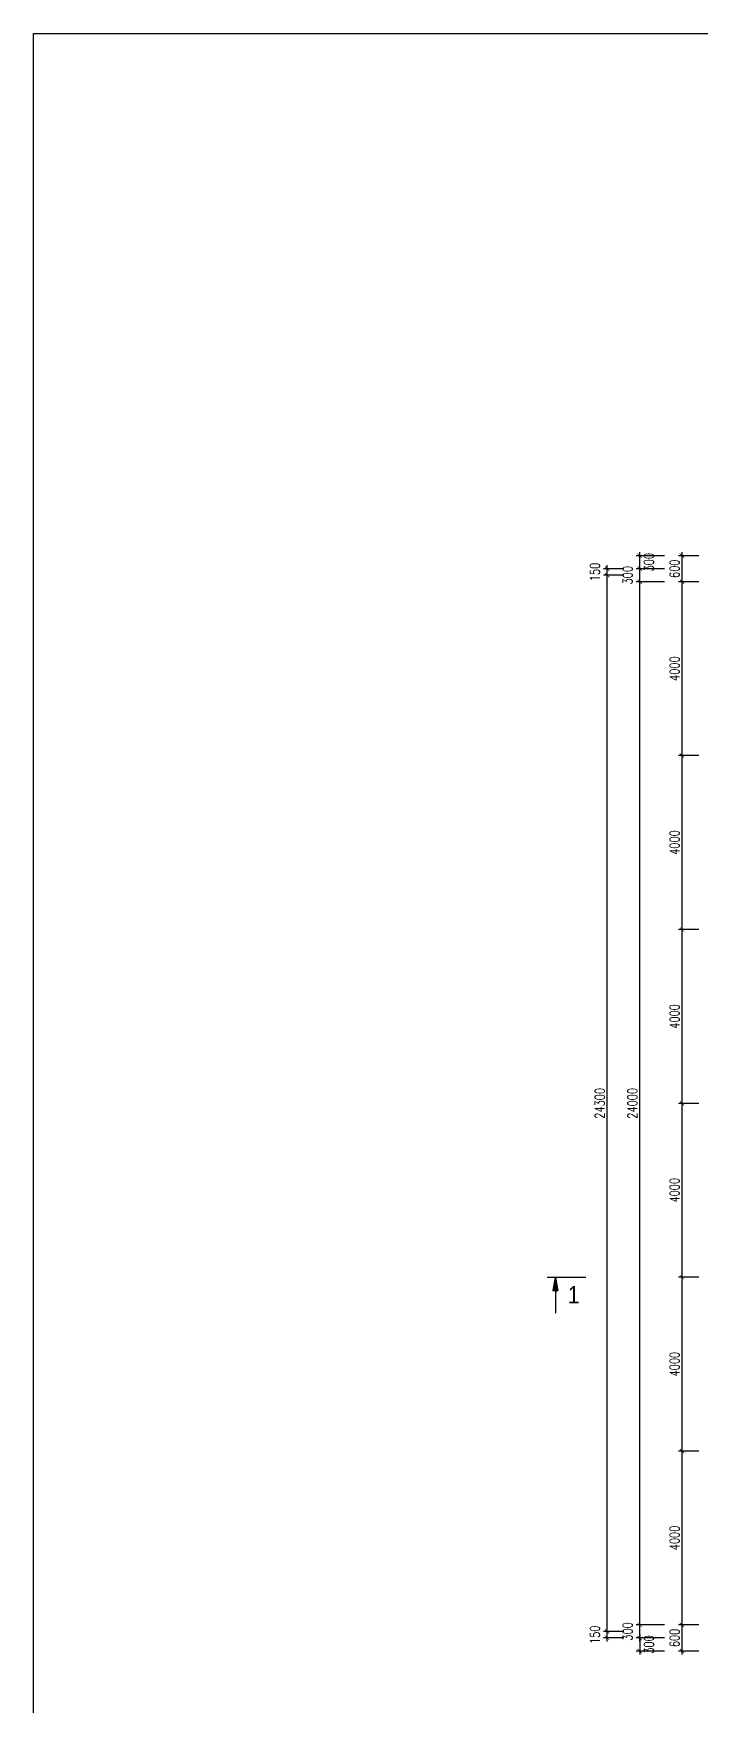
# Model space of a CAD drawing. Header units: millimetres. Extents: x -702765 to 835888, y -645289 to 262.
# Drawn here: x 521381 to 536721, y -438829 to -400359 of the extents above; entities that cross this region are included whole.
import ezdxf
from ezdxf.enums import TextEntityAlignment as Align

# ---------------------------------------------------------------- set-up
doc = ezdxf.new("R2010")
doc.units = ezdxf.units.MM
doc.header["$LTSCALE"] = 0.01
for name, color, linetype in [('CUA', 5, 'Continuous'), ('MAT CAT', 2, 'Continuous'), ('THEP', 4, 'Continuous')]:
    doc.layers.add(name, color=color, linetype=linetype)
doc.styles.add('2-5', font='romans.shx', dxfattribs={"width": 0.75, "bigfont": 'vns.shx'})
doc.styles.add('style3', font='VHAVAN.TTF', dxfattribs={"width": 0.75})
doc.dimstyles.new('1-100 HP', dxfattribs={"dimscale": 100, "dimtxt": 2.2, "dimasz": 1, "dimexe": 0.8, "dimexo": 0, "dimgap": 0.6, "dimtad": 1, "dimdec": 0, "dimdsep": 46, "dimtxsty": '2-5', "dimblk": 'ARCHTICK', "dimcen": 2.5, "dimdle": 0.8, "dimclrd": 1, "dimclre": 1, "dimclrt": 2, "dimadec": 0, "dimazin": 0, "dimtfac": 1, "dimtdec": 0, "dimtmove": 2, "dimatfit": 3, "dimldrblk": 'ARCHTICK', "dimfxl": 0, "dimtolj": 1, "dimtzin": 0, "dimarcsym": 0})
pattern_1 = [(135, (228595.6976, 86299.21973), (0.19798989873, 0.19798989873), [])]

# ---------------------------------------------------------------- blocks, each defined once
blk = doc.blocks.new('_ArchTick')
at = {"color": 0, "linetype": 'ByBlock', "const_width": 0.15}
blk.add_lwpolyline([(-0.5, -0.5), (0.5, 0.5)], dxfattribs=at)
blk = doc.blocks.new('*D460')
at = {"color": 1, "lineweight": -2}
for p, q in [((535890, -436974), (535243, -436974)), ((535323, -437354), (535323, -436894)), ((535890, -437274), (535243, -437274))]:
    blk.add_line(p, q, dxfattribs=at)
at = {"layer": 'Defpoints', "color": 0}
for p in [(535323, -436974), (535890, -436974), (535890, -437274)]:
    blk.add_point(p, dxfattribs=at)
at = {"color": 1, "lineweight": -2, "xscale": 100, "yscale": 100, "zscale": 100}
for p, rotation in [((535323, -436974), 90), ((535323, -437274), 270)]:
    blk.add_blockref('_ArchTick', p, dxfattribs=dict(at, rotation=rotation))
at = {"color": 2, "insert": (535043, -437124), "char_height": 220, "attachment_point": 5, "rotation": 90, "style": '2-5'}
blk.add_mtext('\\A1;300', dxfattribs=at)
blk = doc.blocks.new('*D461')
at = {"color": 1, "lineweight": -2}
for p, q in [((535890, -412974), (535243, -412974)), ((535323, -437054), (535323, -412894)), ((535890, -436974), (535243, -436974))]:
    blk.add_line(p, q, dxfattribs=at)
at = {"layer": 'Defpoints', "color": 0}
for p in [(535323, -412974), (535890, -412974), (535890, -436974)]:
    blk.add_point(p, dxfattribs=at)
at = {"color": 1, "lineweight": -2, "xscale": 100, "yscale": 100, "zscale": 100}
for p, rotation in [((535323, -412974), 90), ((535323, -436974), 270)]:
    blk.add_blockref('_ArchTick', p, dxfattribs=dict(at, rotation=rotation))
at = {"color": 2, "insert": (535153, -424974), "char_height": 220, "attachment_point": 5, "rotation": 90, "style": '2-5'}
blk.add_mtext('\\A1;24000', dxfattribs=at)
blk = doc.blocks.new('*D462')
at = {"color": 1, "lineweight": -2}
for p, q in [((535890, -412674), (535243, -412674)), ((535323, -413054), (535323, -412594)), ((535890, -412974), (535243, -412974))]:
    blk.add_line(p, q, dxfattribs=at)
at = {"layer": 'Defpoints', "color": 0}
for p in [(535323, -412674), (535890, -412674), (535890, -412974)]:
    blk.add_point(p, dxfattribs=at)
at = {"color": 1, "lineweight": -2, "xscale": 100, "yscale": 100, "zscale": 100}
for p, rotation in [((535323, -412674), 90), ((535323, -412974), 270)]:
    blk.add_blockref('_ArchTick', p, dxfattribs=dict(at, rotation=rotation))
at = {"color": 2, "insert": (535043, -412824), "char_height": 220, "attachment_point": 5, "rotation": 90, "style": '2-5'}
blk.add_mtext('\\A1;300', dxfattribs=at)
blk = doc.blocks.new('*D463')
at = {"color": 1, "lineweight": -2}
for p, q in [((534958, -437124), (534493, -437124)), ((534958, -437274), (534493, -437274)), ((534573, -437354), (534573, -437044))]:
    blk.add_line(p, q, dxfattribs=at)
at = {"layer": 'Defpoints', "color": 0}
for p in [(534573, -437124), (534958, -437124), (534958, -437274)]:
    blk.add_point(p, dxfattribs=at)
at = {"color": 1, "lineweight": -2, "xscale": 100, "yscale": 100, "zscale": 100}
for p, rotation in [((534573, -437124), 90), ((534573, -437274), 270)]:
    blk.add_blockref('_ArchTick', p, dxfattribs=dict(at, rotation=rotation))
at = {"color": 2, "insert": (534293, -437199), "char_height": 220, "attachment_point": 5, "rotation": 90, "style": '2-5'}
blk.add_mtext('\\A1;150', dxfattribs=at)
blk = doc.blocks.new('*D464')
at = {"color": 1, "lineweight": -2}
for p, q in [((534573, -437204), (534573, -412744)), ((534958, -412824), (534493, -412824)), ((534958, -437124), (534493, -437124))]:
    blk.add_line(p, q, dxfattribs=at)
at = {"layer": 'Defpoints', "color": 0}
for p in [(534573, -412824), (534958, -412824), (534958, -437124)]:
    blk.add_point(p, dxfattribs=at)
at = {"color": 1, "lineweight": -2, "xscale": 100, "yscale": 100, "zscale": 100}
for p, rotation in [((534573, -412824), 90), ((534573, -437124), 270)]:
    blk.add_blockref('_ArchTick', p, dxfattribs=dict(at, rotation=rotation))
at = {"color": 2, "insert": (534403, -424974), "char_height": 220, "attachment_point": 5, "rotation": 90, "style": '2-5'}
blk.add_mtext('\\A1;24300', dxfattribs=at)
blk = doc.blocks.new('*D465')
at = {"color": 1, "lineweight": -2}
for p, q in [((534958, -412674), (534493, -412674)), ((534573, -412904), (534573, -412594)), ((534958, -412824), (534493, -412824))]:
    blk.add_line(p, q, dxfattribs=at)
at = {"layer": 'Defpoints', "color": 0}
for p in [(534573, -412674), (534958, -412674), (534958, -412824)]:
    blk.add_point(p, dxfattribs=at)
at = {"color": 1, "lineweight": -2, "xscale": 100, "yscale": 100, "zscale": 100}
for p, rotation in [((534573, -412674), 90), ((534573, -412824), 270)]:
    blk.add_blockref('_ArchTick', p, dxfattribs=dict(at, rotation=rotation))
at = {"color": 2, "insert": (534293, -412749), "char_height": 220, "attachment_point": 5, "rotation": 90, "style": '2-5'}
blk.add_mtext('\\A1;150', dxfattribs=at)
blk = doc.blocks.new('*D466')
at = {"color": 1, "lineweight": -2}
for p, q in [((535890, -437274), (535243, -437274)), ((535323, -437194), (535323, -437654)), ((535890, -437574), (535243, -437574))]:
    blk.add_line(p, q, dxfattribs=at)
at = {"layer": 'Defpoints', "color": 0}
for p in [(535890, -437274), (535323, -437574), (535890, -437574)]:
    blk.add_point(p, dxfattribs=at)
at = {"color": 1, "lineweight": -2, "xscale": 100, "yscale": 100, "zscale": 100}
for p, rotation in [((535323, -437274), 90), ((535323, -437574), 270)]:
    blk.add_blockref('_ArchTick', p, dxfattribs=dict(at, rotation=rotation))
at = {"color": 2, "insert": (535535, -437424), "char_height": 220, "attachment_point": 5, "rotation": 90, "style": '2-5'}
blk.add_mtext('\\A1;300', dxfattribs=at)
blk = doc.blocks.new('*D467')
at = {"color": 1, "lineweight": -2}
for p, q in [((535890, -412374), (535243, -412374)), ((535323, -412754), (535323, -412294)), ((535890, -412674), (535243, -412674))]:
    blk.add_line(p, q, dxfattribs=at)
at = {"layer": 'Defpoints', "color": 0}
for p in [(535323, -412374), (535890, -412374), (535890, -412674)]:
    blk.add_point(p, dxfattribs=at)
at = {"color": 1, "lineweight": -2, "xscale": 100, "yscale": 100, "zscale": 100}
for p, rotation in [((535323, -412374), 90), ((535323, -412674), 270)]:
    blk.add_blockref('_ArchTick', p, dxfattribs=dict(at, rotation=rotation))
at = {"color": 2, "insert": (535535, -412524), "char_height": 220, "attachment_point": 5, "rotation": 90, "style": '2-5'}
blk.add_mtext('\\A1;300', dxfattribs=at)
blk = doc.blocks.new('*D468')
at = {"color": 1, "lineweight": -2}
for p, q in [((536680, -436974), (536215, -436974)), ((536295, -437654), (536295, -436894)), ((536680, -437574), (536215, -437574))]:
    blk.add_line(p, q, dxfattribs=at)
at = {"layer": 'Defpoints', "color": 0}
for p in [(536295, -436974), (536680, -436974), (536680, -437574)]:
    blk.add_point(p, dxfattribs=at)
at = {"color": 1, "lineweight": -2, "xscale": 100, "yscale": 100, "zscale": 100}
for p, rotation in [((536295, -436974), 90), ((536295, -437574), 270)]:
    blk.add_blockref('_ArchTick', p, dxfattribs=dict(at, rotation=rotation))
at = {"color": 2, "insert": (536125, -437274), "char_height": 220, "attachment_point": 5, "rotation": 90, "style": '2-5'}
blk.add_mtext('\\A1;600', dxfattribs=at)
blk = doc.blocks.new('*D469')
at = {"color": 1, "lineweight": -2}
for p, q in [((536680, -432974), (536215, -432974)), ((536295, -437054), (536295, -432894)), ((536680, -436974), (536215, -436974))]:
    blk.add_line(p, q, dxfattribs=at)
at = {"layer": 'Defpoints', "color": 0}
for p in [(536295, -432974), (536680, -432974), (536680, -436974)]:
    blk.add_point(p, dxfattribs=at)
at = {"color": 1, "lineweight": -2, "xscale": 100, "yscale": 100, "zscale": 100}
for p, rotation in [((536295, -432974), 90), ((536295, -436974), 270)]:
    blk.add_blockref('_ArchTick', p, dxfattribs=dict(at, rotation=rotation))
at = {"color": 2, "insert": (536125, -434974), "char_height": 220, "attachment_point": 5, "rotation": 90, "style": '2-5'}
blk.add_mtext('\\A1;4000', dxfattribs=at)
blk = doc.blocks.new('*D470')
at = {"color": 1, "lineweight": -2}
for p, q in [((536295, -433054), (536295, -428894)), ((536680, -428974), (536215, -428974)), ((536680, -432974), (536215, -432974))]:
    blk.add_line(p, q, dxfattribs=at)
at = {"layer": 'Defpoints', "color": 0}
for p in [(536295, -428974), (536680, -428974), (536680, -432974)]:
    blk.add_point(p, dxfattribs=at)
at = {"color": 1, "lineweight": -2, "xscale": 100, "yscale": 100, "zscale": 100}
for p, rotation in [((536295, -428974), 90), ((536295, -432974), 270)]:
    blk.add_blockref('_ArchTick', p, dxfattribs=dict(at, rotation=rotation))
at = {"color": 2, "insert": (536125, -430974), "char_height": 220, "attachment_point": 5, "rotation": 90, "style": '2-5'}
blk.add_mtext('\\A1;4000', dxfattribs=at)
blk = doc.blocks.new('*D471')
at = {"color": 1, "lineweight": -2}
for p, q in [((536680, -424974), (536215, -424974)), ((536295, -429054), (536295, -424894)), ((536680, -428974), (536215, -428974))]:
    blk.add_line(p, q, dxfattribs=at)
at = {"layer": 'Defpoints', "color": 0}
for p in [(536295, -424974), (536680, -424974), (536680, -428974)]:
    blk.add_point(p, dxfattribs=at)
at = {"color": 1, "lineweight": -2, "xscale": 100, "yscale": 100, "zscale": 100}
for p, rotation in [((536295, -424974), 90), ((536295, -428974), 270)]:
    blk.add_blockref('_ArchTick', p, dxfattribs=dict(at, rotation=rotation))
at = {"color": 2, "insert": (536125, -426974), "char_height": 220, "attachment_point": 5, "rotation": 90, "style": '2-5'}
blk.add_mtext('\\A1;4000', dxfattribs=at)
blk = doc.blocks.new('*D472')
at = {"color": 1, "lineweight": -2}
for p, q in [((536680, -420974), (536215, -420974)), ((536295, -425054), (536295, -420894)), ((536680, -424974), (536215, -424974))]:
    blk.add_line(p, q, dxfattribs=at)
at = {"layer": 'Defpoints', "color": 0}
for p in [(536295, -420974), (536680, -420974), (536680, -424974)]:
    blk.add_point(p, dxfattribs=at)
at = {"color": 1, "lineweight": -2, "xscale": 100, "yscale": 100, "zscale": 100}
for p, rotation in [((536295, -420974), 90), ((536295, -424974), 270)]:
    blk.add_blockref('_ArchTick', p, dxfattribs=dict(at, rotation=rotation))
at = {"color": 2, "insert": (536125, -422974), "char_height": 220, "attachment_point": 5, "rotation": 90, "style": '2-5'}
blk.add_mtext('\\A1;4000', dxfattribs=at)
blk = doc.blocks.new('*D473')
at = {"color": 1, "lineweight": -2}
for p, q in [((536680, -416974), (536215, -416974)), ((536295, -421054), (536295, -416894)), ((536680, -420974), (536215, -420974))]:
    blk.add_line(p, q, dxfattribs=at)
at = {"layer": 'Defpoints', "color": 0}
for p in [(536295, -416974), (536680, -416974), (536680, -420974)]:
    blk.add_point(p, dxfattribs=at)
at = {"color": 1, "lineweight": -2, "xscale": 100, "yscale": 100, "zscale": 100}
for p, rotation in [((536295, -416974), 90), ((536295, -420974), 270)]:
    blk.add_blockref('_ArchTick', p, dxfattribs=dict(at, rotation=rotation))
at = {"color": 2, "insert": (536125, -418974), "char_height": 220, "attachment_point": 5, "rotation": 90, "style": '2-5'}
blk.add_mtext('\\A1;4000', dxfattribs=at)
blk = doc.blocks.new('*D474')
at = {"color": 1, "lineweight": -2}
for p, q in [((536680, -412974), (536215, -412974)), ((536295, -417054), (536295, -412894)), ((536680, -416974), (536215, -416974))]:
    blk.add_line(p, q, dxfattribs=at)
at = {"layer": 'Defpoints', "color": 0}
for p in [(536295, -412974), (536680, -412974), (536680, -416974)]:
    blk.add_point(p, dxfattribs=at)
at = {"color": 1, "lineweight": -2, "xscale": 100, "yscale": 100, "zscale": 100}
for p, rotation in [((536295, -412974), 90), ((536295, -416974), 270)]:
    blk.add_blockref('_ArchTick', p, dxfattribs=dict(at, rotation=rotation))
at = {"color": 2, "insert": (536125, -414974), "char_height": 220, "attachment_point": 5, "rotation": 90, "style": '2-5'}
blk.add_mtext('\\A1;4000', dxfattribs=at)
blk = doc.blocks.new('*D475')
at = {"color": 1, "lineweight": -2}
for p, q in [((536680, -412374), (536215, -412374)), ((536295, -413054), (536295, -412294)), ((536680, -412974), (536215, -412974))]:
    blk.add_line(p, q, dxfattribs=at)
at = {"layer": 'Defpoints', "color": 0}
for p in [(536295, -412374), (536680, -412374), (536680, -412974)]:
    blk.add_point(p, dxfattribs=at)
at = {"color": 1, "lineweight": -2, "xscale": 100, "yscale": 100, "zscale": 100}
for p, rotation in [((536295, -412374), 90), ((536295, -412974), 270)]:
    blk.add_blockref('_ArchTick', p, dxfattribs=dict(at, rotation=rotation))
at = {"color": 2, "insert": (536125, -412674), "char_height": 220, "attachment_point": 5, "rotation": 90, "style": '2-5'}
blk.add_mtext('\\A1;600', dxfattribs=at)
blk = doc.blocks.new('gd543')
at = {"layer": 'MAT CAT'}
h = blk.add_hatch(dxfattribs=at)
h.set_pattern_fill('ANSI31', color=4, scale=2.24, angle=180, style=0)
h.set_pattern_definition(pattern_1)
h.paths.add_polyline_path([(22328, 97977), (22560, 97932), (22560, 98021)])
h = blk.add_hatch(dxfattribs=at)
h.set_pattern_fill('ANSI31', color=4, scale=2.24, angle=180, style=0)
h.set_pattern_definition(pattern_1)
h.paths.add_polyline_path([(22328, 97977), (22560, 97932), (22560, 98021)])
at = {"layer": 'MAT CAT', "color": 4}
for p, q in [((22328, 98499), (22328, 97833)), ((22328, 97977), (22560, 98021)), ((22328, 97977), (22560, 97932)), ((22521, 97977), (22948, 97977)), ((22560, 98021), (22560, 97932))]:
    blk.add_line(p, q, dxfattribs=at)

msp = doc.modelspace()

# ---------------------------------------------------------------- linework, layer by layer
msp.add_lwpolyline([(521381, -400359.1), (659404.4, -400359.1), (659404.4, -469287.1), (521381, -469287.1)], close=True)

# ---------------------------------------------------------------- block references
at = {"layer": 'CUA', "xscale": 1.333333333333333, "yscale": 1.333333333333333, "zscale": 1.333333333333333, "rotation": 270}
msp.add_blockref('gd543', (402747.8, -399207.1), dxfattribs=at)

# ---------------------------------------------------------------- texts
at = {"layer": 'THEP', "style": 'style3', "width": 0.9}
msp.add_text('1', height=400, dxfattribs=at).set_placement((533804.6, -429377), align=Align.MIDDLE_CENTER)

# ---------------------------------------------------------------- dimensions: what is measured, and where the dimension line sits
for base, p1, p2, picture, middle in [((535322.5, -412374.5), (535890.2, -412674.5), (535890.2, -412374.5), '*D467', (535534.6, -412524.5)), ((535322.5, -437574.5), (535890.2, -437274.5), (535890.2, -437574.5), '*D466', (535534.8, -437424.5))]:
    dim = msp.add_linear_dim(base=base, p1=p1, p2=p2, angle=90, dimstyle='1-100 HP')
    dim.commit()
    dim.dimension.update_dxf_attribs({"geometry": picture, "text_midpoint": middle, "dimtype": 160})
for base, p1, p2, picture, middle in [((536295.2, -412374.5), (536680.1, -412974.5), (536680.1, -412374.5), '*D475', (536125.2, -412674.5)), ((534572.5, -412674.5), (534958.3, -412824.5), (534958.3, -412674.5), '*D465', (534292.5, -412749.5)), ((534572.5, -412824.5), (534958.3, -437124.5), (534958.3, -412824.5), '*D464', (534402.5, -424974.5)), ((535322.5, -412674.5), (535890.2, -412974.5), (535890.2, -412674.5), '*D462', (535042.5, -412824.5)), ((535322.5, -412974.5), (535890.2, -436974.5), (535890.2, -412974.5), '*D461', (535152.5, -424974.5)), ((536295.2, -412974.5), (536680.1, -416974.5), (536680.1, -412974.5), '*D474', (536125.2, -414974.5)), ((536295.2, -416974.5), (536680.1, -420974.5), (536680.1, -416974.5), '*D473', (536125.2, -418974.5)), ((536295.2, -420974.5), (536680.1, -424974.5), (536680.1, -420974.5), '*D472', (536125.2, -422974.5)), ((536295.2, -424974.5), (536680.1, -428974.5), (536680.1, -424974.5), '*D471', (536125.2, -426974.5)), ((536295.2, -428974.5), (536680.1, -432974.5), (536680.1, -428974.5), '*D470', (536125.2, -430974.5)), ((536295.2, -432974.5), (536680.1, -436974.5), (536680.1, -432974.5), '*D469', (536125.2, -434974.5)), ((534572.5, -437124.5), (534958.3, -437274.5), (534958.3, -437124.5), '*D463', (534292.5, -437199.5)), ((535322.5, -436974.5), (535890.2, -437274.5), (535890.2, -436974.5), '*D460', (535042.5, -437124.5)), ((536295.2, -436974.5), (536680.1, -437574.5), (536680.1, -436974.5), '*D468', (536125.2, -437274.5))]:
    dim = msp.add_linear_dim(base=base, p1=p1, p2=p2, angle=90, dimstyle='1-100 HP')
    dim.commit()
    dim.dimension.update_dxf_attribs({"geometry": picture, "text_midpoint": middle})

doc.saveas('drawing.dxf')
